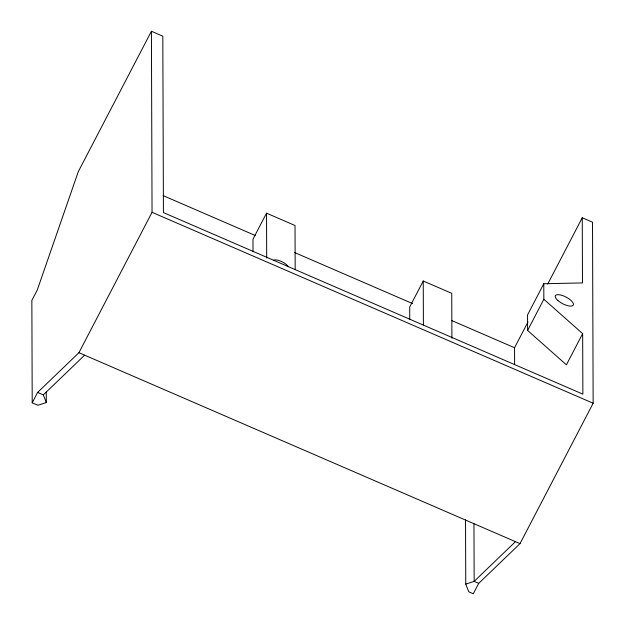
<?xml version="1.0" encoding="UTF-8"?>
<svg xmlns="http://www.w3.org/2000/svg" width="625" height="625" viewBox="0 0 625 625"><rect width="100%" height="100%" fill="white"/><g stroke="black" fill="none" stroke-linecap="round" stroke-linejoin="round"><path stroke-width="0.94" d="M465.531 519.727L465.758 584.109L468.75 591.773L473.305 593.75L478.727 583.352L520.023 543.633L593.148 403.234L592.516 222.187L582.258 217.742L582.484 282.922L543.789 283.734L543.844 299.258L582.664 333.617L582.875 394.141L163.43 212.578L162.812 36.188L151.422 31.25L78.297 171.641L37.273 289.992L31.852 300.391L32.211 402.812L37.906 405.281L46.32 402.547L46.281 391.82M32.211 402.812L37.625 392.414L78.93 352.695L152.047 212.305L151.422 31.25M295.18 269.414L295.023 225.5L266.531 213.164L252.984 239.164L253.031 251.852M451.898 338.227L451.742 293.336L423.25 281L409.711 307L409.75 319.688M543.789 283.734L527.547 314.938L527.602 330.453L566.414 364.812L582.664 333.617M514.609 364.305L514.555 347.734L528 321.914M547.734 284.031L582.258 217.742M527.602 330.453L543.844 299.258M37.625 392.414L43.328 394.883L84.625 355.164M515.469 541.656L474.164 581.375L465.758 584.109M163.078 195.594L255.195 235.469M294.547 252.508L412.602 303.602M451.945 320.641L514.555 347.734M152.047 212.305L593.148 403.234M78.93 352.695L520.023 543.633M478.727 583.352L474.164 581.375L473.961 523.828M43.328 394.883L46.32 402.547M423.25 281L423.398 324.914M266.531 213.164L266.688 258.055M273.539 260.289A8.836 3.266 27.5 0 1 280.875 261.211A8.836 3.266 27.5 0 1 288.281 266.633M557.898 300.516A10.094 3.734 27.5 0 0 573.148 305.258A10.094 3.734 27.5 0 0 561.961 295.359A10.094 3.734 27.5 0 0 557.898 300.516"/></g></svg>
